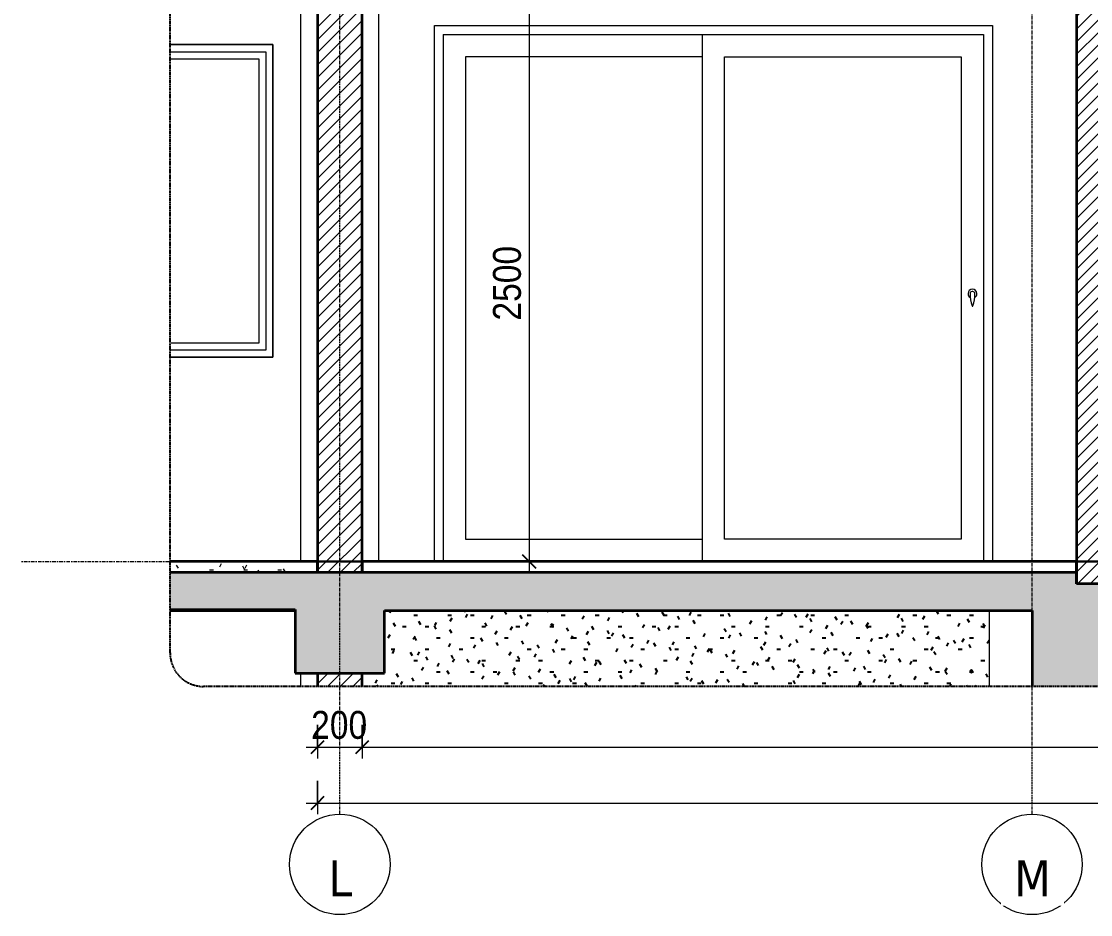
# Model space of a CAD drawing. Header units: millimetres. Extents: x 31499 to 223976, y 3719 to 80291.
# Drawn here: x 84562 to 89350, y 4018 to 8019 of the extents above; entities that cross this region are included whole.
import ezdxf

# ---------------------------------------------------------------- set-up
doc = ezdxf.new("R2010")
doc.units = ezdxf.units.MM
for name, pattern in [('Centre', [31.75, 6.35, -4.7625, 15.875, -4.7625]), ('Grid Line', [22.225, 12.7, -3.175, 3.175, -3.175]), ('Hidden', [7.14375, 4.7625, -2.38125]), ('IMPORT-CENTER _2_', [40.64, 25.4, -5.08, 5.08, -5.08])]:
    doc.linetypes.add(name, pattern=pattern)
for name, color, linetype, lineweight in [('0-5', 170, 'Continuous', 5), ('A-ANNO-DIMS', 211, 'Continuous', 9), ('A-ANNO-DIMS-50', 211, 'Continuous', 9), ('A-CLNG', 13, 'Continuous', 18), ('A-CLNG-1', 250, 'Continuous', 35), ('A-CLNG-2', 7, 'Continuous', 18), ('A-CLNG-PATT-2', 31, 'Continuous', 25), ('A-DETL-GENF', 92, 'Continuous', 18), ('A-DETL-GENF-4', 92, 'Hidden', 25), ('A-DETL-GENF-5', 9, 'Continuous', 18), ('A-DETL-MEDM', 33, 'Continuous', 35), ('A-DOOR', 31, 'Continuous', 18), ('A-DOOR-FRAM-1', 31, 'Continuous', 18), ('A-DOOR-GLAZ-1', 31, 'Continuous', 18), ('A-FLOR-FNSH-1', 250, 'Continuous', 35), ('A-FLOR-LEVL-2', 51, 'Centre', 9), ('A-FLOR-PATT-1', 253, 'Continuous', 18), ('A-FLOR-PATT-4', 67, 'Continuous', 18), ('A-GLAZ', 151, 'Continuous', 18), ('A-GLAZ-4', 7, 'Continuous', 18), ('A-WALL', 113, 'Continuous', 18), ('A-WALL-5', 250, 'Continuous', 35), ('A-WALL-6', 7, 'Continuous', 18), ('A-WALL-PATT-1', 9, 'Continuous', 18), ('A-WALL-PATT-2', 111, 'Continuous', 18), ('G-IMPT', 8, 'Continuous', 18), ('G-IMPT-3', 8, 'IMPORT-CENTER _2_', 18), ('M-EQPM', 50, 'Continuous', 18), ('M-EQPM-1', 50, 'Continuous', 25), ('S-COLS-10', 7, 'Continuous', 18), ('S-GRID-1', 1, 'Grid Line', 9), ('S-GRID-IDEN', 1, 'Continuous', 9)]:
    doc.layers.add(name, color=color, linetype=linetype, lineweight=lineweight)
doc.styles.add('Tahoma_B', font='tahomabd.ttf', dxfattribs={"height": 162.5})
doc.styles.add('UTM Avo', font='', dxfattribs={"width": 0.9, "height": 125})
doc.styles.get('UTM Avo').set_extended_font_data('UTM Avo')
doc.dimstyles.new('1_Dim_chi_tiet_2_5', dxfattribs={"dimscale": 304.8, "dimtxt": 124.912619, "dimasz": 0.19685, "dimexe": 0.164042, "dimexo": 0.0625, "dimgap": 0.016404, "dimtad": 1, "dimdec": 0, "dimrnd": 5, "dimzin": 0, "dimdsep": 46, "dimtxsty": 'UTM Avo', "dimblk1": 'OBLIQUE', "dimblk2": 'OBLIQUE', "dimsah": 1, "dimcen": 0.09, "dimdle": 0.164042, "dimazin": 0, "dimtfac": 1, "dimtdec": 4, "dimtix": 1, "dimtmove": 0, "dimatfit": 3, "dimfxl": 0.328084, "dimfxlon": 1, "dimtvp": 1, "dimtolj": 1, "dimtzin": 0, "dimarcsym": 2})
pattern_1 = [(50, (71891.92, 15875), (364.368, -31.878), [38.1, -419.1]), (355, (71891.9, 15875), (-70.486, 382.113), [30.48, -335.28]), (100.451, (71922.28, 15872.34), (293.885, 350.233), [32.38, -356.18]), (46.184, (71891.9, 15976.6), (542.158, -84.086), [57.15, -628.65]), (96.636, (71937.1, 15969.6), (474.805, 494.855), [48.57, -534.27]), (351.184, (71891.9, 15976.6), (474.81, 494.85), [45.72, -502.92]), (21, (71942.72, 15951.2), (303.2285, -204.5305), [38.1, -419.1]), (326, (71942.7, 15951.2), (123.604, 368.376), [30.48, -335.28]), (71.451, (71968, 15934.16), (426.834, 163.843), [32.38, -356.18]), (37.5, (71891.92, 15875), (6.1766, 169.1102), [3.353, -327.863, 3.353, -337.007, -336.55]), (37.5, (71891.92, 15875), (6.1766, 169.1102), [-671.576, 3.353, -333.197]), (7.5, (71891.92, 15875), (133.639, 200.3615), [3.353, -190.703, 3.353, -320.243, -128.27]), (7.5, (71891.92, 15875), (133.639, 200.3615), [-517.652, 3.353, -124.917]), (327.5, (71778.63, 15875), (271.1818, -11.4584), [3.353, -123.647, 3.353, -392.887, -525.78]), (327.5, (71778.63, 15875), (271.1818, -11.4584), [-523.24, 3.353, -522.427]), (317.5, (71727.83, 15875), (296.2585, 50.853), [3.353, -161.747, 3.353, -259.791, -373.38]), (317.5, (71727.83, 15875), (296.2585, 50.853), [-428.244, 3.353, -370.027]), (45, (71891.92, 15875), (-125.7236, 125.7236), []), (45, (71891.92, 16065.5), (-125.7236, 125.7236), [])]
pattern_2 = [(0, (71891.916, 15875), (203.2, 50.8), [16.764, -135.636, 16.764, -135.636, -812.8]), (0, (71891.916, 15875), (203.2, 50.8), [-304.8, 16.764, -288.036, 16.764, -135.636, -355.6]), (0, (71891.916, 15875), (203.2, 50.8), [-762, 16.764, -84.836, 16.764, -237.236]), (120, (71968.116, 15900.4), (-145.5941, 150.57636), [16.764, -135.636, 16.764, -135.636, -812.8]), (120, (71968.116, 15900.4), (-145.5941, 150.57636), [-304.8, 16.764, -288.036, 16.764, -135.636, -355.6]), (120, (71968.116, 15900.4), (-145.5941, 150.57636), [-762, 16.764, -84.836, 16.764, -237.236]), (240, (71993.516, 16002), (-57.6059, -201.37636), [16.764, -135.636, 16.764, -135.636, -812.8]), (240, (71993.516, 16002), (-57.6059, -201.37636), [-304.8, 16.764, -288.036, 16.764, -135.636, -355.6]), (240, (71993.516, 16002), (-57.6059, -201.37636), [-762, 16.764, -84.836, 16.764, -237.236])]
pattern_3 = [(45, (87942.705, 15875), (-28.28427, 28.28427), [])]

# ---------------------------------------------------------------- blocks, each defined once
blk = doc.blocks.new('NCV_TKTC_KET CAU_rvt-5-TKCS_CĂN HỘ LOẠI 2A - MẶT CẮT 4')
at = {"layer": 'A-FLOR-PATT-1'}
h = blk.add_hatch(dxfattribs=at)
h.set_pattern_fill('FP_19', color=256, style=0, pattern_type=2)
h.set_pattern_definition(pattern_1)
h.paths.add_polyline_path([(69736.9, 5380), (69736.9, 5385), (69176.9, 5385), (69176.9, 5380), (69635.8, 5380)])
h.paths.add_polyline_path([(77886.9, 5500), (78236.9, 5500), (78236.9, 5550), (75336.9, 5550), (75336.9, 5500), (77384, 5500)])
h = blk.add_hatch(dxfattribs=at)
h.set_pattern_fill('FP_19', color=256, style=0, pattern_type=2)
h.set_pattern_definition(pattern_1)
h.paths.add_polyline_path([(69736.9, 5380), (69736.9, 5385), (69176.9, 5385), (69176.9, 5380), (69635.8, 5380)])
h.paths.add_polyline_path([(77886.9, 5500), (78236.9, 5500), (78236.9, 5550), (75336.9, 5550), (75336.9, 5500), (77384, 5500)])
at = {"layer": 'A-FLOR-FNSH-1'}
blk.add_line((69176.9, 5380), (69736.9, 5380), dxfattribs=at)
at = {"layer": 'S-COLS-10'}
for p, q in [((69761.9, 5600), (69761.9, 8500)), ((70111.9, 5600), (70111.9, 8100)), ((69761.9, 5040), (69761.9, 5100))]:
    blk.add_line(p, q, dxfattribs=at)
blk = doc.blocks.new('M_Fixed - 900 x 1400-901190-TKCS_CĂN HỘ LOẠI 2A - MẶT CẮT 4')
at = {"layer": 'A-GLAZ-4'}
for p, q in [((69636.9, 7915), (69176.9, 7915)), ((69636.9, 6515), (69636.9, 7915)), ((69176.9, 7883), (69604.9, 7883)), ((69604.9, 7883), (69604.9, 6547)), ((69176.9, 7852), (69573.9, 7852)), ((69573.9, 7852), (69573.9, 6578)), ((69573.9, 6578), (69176.9, 6578)), ((69604.9, 6547), (69176.9, 6547)), ((69176.9, 6515), (69636.9, 6515))]:
    blk.add_line(p, q, dxfattribs=at)
blk = doc.blocks.new('NCV_TKTC_TANG 2_rvt-4-TKCS_CĂN HỘ LOẠI 2A - MẶT CẮT 4')
at = {"layer": 'A-FLOR-PATT-4'}
h = blk.add_hatch(dxfattribs=at)
h.set_pattern_fill('FP_20', color=256, style=0, pattern_type=2)
h.set_pattern_definition(pattern_2)
h.paths.add_polyline_path([(69711.4, 5550), (69836.9, 5550), (69836.9, 5600), (69176.9, 5600), (69176.9, 5550), (69635.8, 5550)])
at = {"layer": 'A-WALL-PATT-1'}
h = blk.add_hatch(dxfattribs=at)
h.set_pattern_fill('FP_18', color=256, style=0, pattern_type=2)
h.set_pattern_definition([(45, (71891.916, 15875), (-28.28427, 28.28427), [])])
h.paths.add_polyline_path([(73336.9, 5500), (73336.9, 8350), (73236.9, 8350), (73236.9, 5500), (73336.9, 5500)])
at = {"layer": 'A-FLOR-FNSH-1'}
for p, q in [((69836.9, 5600), (69176.9, 5600)), ((69836.9, 5550), (69836.9, 5600)), ((73236.9, 5600), (70036.9, 5600)), ((70036.9, 5600), (70036.9, 5550)), ((73236.9, 5550), (73236.9, 5600))]:
    blk.add_line(p, q, dxfattribs=at)
at = {"layer": 'A-WALL-5'}
blk.add_line((73236.9, 8350), (73236.9, 5500), dxfattribs=at)
at = {"layer": 'A-WALL-6'}
for p, q in [((69176.9, 7915), (69636.9, 7915)), ((69636.9, 7915), (69636.9, 6515)), ((69636.9, 6515), (69176.9, 6515))]:
    blk.add_line(p, q, dxfattribs=at)
at = {"layer": 'A-GLAZ'}
blk.add_blockref('M_Fixed - 900 x 1400-901190-TKCS_CĂN HỘ LOẠI 2A - MẶT CẮT 4', (0, 0), dxfattribs=at)
blk = doc.blocks.new('CL_01-VÁCH DỰNG THẠCH CAO CĂN HỘ LOẠI 1-5A5 - CL_01-VÁCH DỰNG THẠCH CAO CĂN HỘ LOẠI 1A-5-874219-TKCS_CĂN HỘ LOẠI 2A - MẶT CẮT 4')
at = {"layer": 'A-CLNG-PATT-2'}
h = blk.add_hatch(dxfattribs=at)
h.set_pattern_fill('FP_20', color=256, style=0, pattern_type=2)
h.set_pattern_definition(pattern_2)
h.paths.add_polyline_path([(72824.1, 5040), (72846.9, 5040), (72846.9, 5380), (70136.9, 5380), (70136.9, 5100), (70036.9, 5100), (70036.9, 5040), (71548.8, 5040)])
at = {"layer": 'A-CLNG-2'}
blk.add_line((72846.9, 5040), (72846.9, 5380), dxfattribs=at)
blk = doc.blocks.new('NCV_TKTC_TANG 1_rvt-4-TKCS_CĂN HỘ LOẠI 2A - MẶT CẮT 4')
at = {"layer": 'A-CLNG-1'}
blk.add_line((69176.9, 5380), (69736.9, 5380), dxfattribs=at)
at = {"layer": 'A-CLNG'}
blk.add_blockref('CL_01-VÁCH DỰNG THẠCH CAO CĂN HỘ LOẠI 1-5A5 - CL_01-VÁCH DỰNG THẠCH CAO CĂN HỘ LOẠI 1A-5-874219-TKCS_CĂN HỘ LOẠI 2A - MẶT CẮT 4', (0, 0), dxfattribs=at)
blk = doc.blocks.new('TKTC_XREF_251221_MB TANG 2-7 - TKTC_XREF_260130_MB TANG 2-5_dwg_$cc-4746808-TKCS_CĂN HỘ LOẠI 2A - MẶT CẮT 4')
at = {"layer": 'G-IMPT-3'}
for p, q in [((70174.6, 5600), (70021.6, 5600)), ((70098.1, 5600), (70098.1, 5600))]:
    blk.add_line(p, q, dxfattribs=at)
at = {"layer": 'M-EQPM'}
for p, q in [((70041.3, 5600), (70041.3, 5600)), ((70098.1, 5600), (70085.6, 5600)), ((70085.6, 5600), (70098.1, 5600)), ((70098.1, 5600), (70152.2, 5600)), ((70152.2, 5600), (70098.1, 5600)), ((70098.1, 5600), (70110.7, 5600)), ((70110.7, 5600), (70098.1, 5600))]:
    blk.add_line(p, q, dxfattribs=at)
blk = doc.blocks.new('TKTC_XREF_251221_MB TANG 2-7 - TKTC_XREF_260130_MB TANG 2-5_dwg_CUM U_DN100-4746796-TKCS_CĂN HỘ LOẠI 2A - MẶT CẮT 4')
at = {"layer": 'G-IMPT'}
for p, q in [((70019.2, 5600), (70020.2, 5600)), ((70020.2, 5600), (70019.2, 5600)), ((70019.2, 5600), (70020.2, 5600)), ((70020.2, 5600), (70019.2, 5600)), ((70025.6, 5600), (70020.2, 5600)), ((70020.2, 5600), (70025.6, 5600)), ((70025.6, 5600), (70020.2, 5600)), ((70020.2, 5600), (70025.6, 5600)), ((70026.6, 5600), (70026.6, 5600)), ((70026.6, 5600), (70026.6, 5600)), ((70026.6, 5600), (70031.4, 5600)), ((70031.4, 5600), (70026.6, 5600)), ((70031.4, 5600), (70026.6, 5600)), ((70031.4, 5600), (70026.6, 5600)), ((70026.6, 5600), (70031.4, 5600)), ((70031.4, 5600), (70026.6, 5600)), ((70031.4, 5600), (70026.6, 5600)), ((70031.4, 5600), (70026.6, 5600)), ((70031.4, 5600), (70033.3, 5600)), ((70033.3, 5600), (70031.4, 5600)), ((70031.4, 5600), (70033.3, 5600)), ((70033.3, 5600), (70031.4, 5600)), ((70033.3, 5600), (70098.1, 5600)), ((70033.3, 5600), (70098.1, 5600)), ((70033.3, 5600), (70098.1, 5600)), ((70033.3, 5600), (70098.1, 5600)), ((70098.1, 5600), (70157.4, 5600)), ((70157.4, 5600), (70098.1, 5600)), ((70098.1, 5600), (70098.1, 5600)), ((70098.1, 5600), (70165.2, 5600)), ((70165.2, 5600), (70098.1, 5600))]:
    blk.add_line(p, q, dxfattribs=at)
blk = doc.blocks.new('TKTC_XREF_251221_MB TANG 2-7 - TKTC_XREF_260130_MB TANG 2-5_dwg_THU NUOC - THU NUOC-444531-TKCS_MB TẦNG 1-4746810-TKCS_CĂN HỘ LOẠI 2A - MẶT CẮT 4')
at = {"layer": 'G-IMPT'}
for p, q in [((77782.9, 5600), (77932.9, 5600)), ((77932.9, 5600), (77782.9, 5600)), ((77807.9, 5600), (77907.9, 5600)), ((77907.9, 5600), (77807.9, 5600)), ((77823.9, 5600), (77817.9, 5600)), ((77817.9, 5600), (77823.9, 5600)), ((77830.3, 5600), (77836.3, 5600)), ((77836.3, 5600), (77830.3, 5600)), ((77842.7, 5600), (77848.7, 5600)), ((77848.7, 5600), (77842.7, 5600)), ((77861.2, 5600), (77855.2, 5600)), ((77855.2, 5600), (77861.2, 5600)), ((77861.2, 5600), (77855.2, 5600)), ((77855.2, 5600), (77861.2, 5600)), ((77857.9, 5600), (77857.9, 5600)), ((77857.9, 5600), (77857.9, 5600)), ((77857.9, 5600), (77857.9, 5600)), ((77857.9, 5600), (77857.9, 5600)), ((77873.2, 5600), (77867.2, 5600)), ((77867.2, 5600), (77873.2, 5600)), ((77885.6, 5600), (77879.6, 5600)), ((77879.6, 5600), (77885.6, 5600)), ((77892, 5600), (77898, 5600)), ((77898, 5600), (77892, 5600))]:
    blk.add_line(p, q, dxfattribs=at)
blk = doc.blocks.new('TKTC_XREF_251221_MB TANG 2-7 - TKTC_XREF_260130_MB TANG 2-5_dwg_$cc-V78-TKCS_CĂN HỘ LOẠI 2A - MẶT CẮT 4')
at = {"layer": 'G-IMPT-3'}
for p, q in [((69683.5, 5600), (69804.6, 5600)), ((69744.5, 5600), (69743.7, 5600))]:
    blk.add_line(p, q, dxfattribs=at)
at = {"layer": 'M-EQPM'}
for p, q in [((69744.4, 5600), (69743.8, 5600)), ((69743.8, 5600), (69744.1, 5600)), ((69744.1, 5600), (69744.4, 5600)), ((69789.1, 5600), (69789.1, 5600))]:
    blk.add_line(p, q, dxfattribs=at)
blk = doc.blocks.new('TKTC_XREF_251221_MB TANG 2-7 - TKTC_XREF_260130_MB TANG 2-5_dwg_CUM U_DN100-V79-TKCS_CĂN HỘ LOẠI 2A - MẶT CẮT 4')
at = {"layer": 'G-IMPT'}
for p, q in [((69745.6, 5600), (69692.5, 5600)), ((69692.5, 5600), (69745.6, 5600)), ((69745.6, 5600), (69698.7, 5600)), ((69698.7, 5600), (69745.6, 5600)), ((69745.6, 5600), (69745.6, 5600)), ((69796.9, 5600), (69745.6, 5600)), ((69796.9, 5600), (69745.6, 5600)), ((69796.9, 5600), (69745.6, 5600)), ((69796.9, 5600), (69745.6, 5600)), ((69798.5, 5600), (69796.9, 5600)), ((69796.9, 5600), (69798.5, 5600)), ((69798.5, 5600), (69796.9, 5600)), ((69796.9, 5600), (69798.5, 5600)), ((69802.2, 5600), (69798.5, 5600)), ((69798.5, 5600), (69802.2, 5600)), ((69798.5, 5600), (69802.2, 5600)), ((69798.5, 5600), (69802.2, 5600)), ((69802.2, 5600), (69798.5, 5600)), ((69798.5, 5600), (69802.2, 5600)), ((69798.5, 5600), (69802.2, 5600)), ((69798.5, 5600), (69802.2, 5600)), ((69802.2, 5600), (69802.2, 5600)), ((69802.2, 5600), (69802.2, 5600)), ((69803, 5600), (69807.3, 5600)), ((69807.3, 5600), (69803, 5600)), ((69803, 5600), (69807.3, 5600)), ((69807.3, 5600), (69803, 5600)), ((69808.1, 5600), (69807.3, 5600)), ((69807.3, 5600), (69808.1, 5600)), ((69808.1, 5600), (69807.3, 5600)), ((69807.3, 5600), (69808.1, 5600))]:
    blk.add_line(p, q, dxfattribs=at)
blk = doc.blocks.new('TKTC_XREF_251221_MB TANG 2-7 - TKTC_XREF_260130_MB TANG 2-5_dwg_$cc-4746805-TKCS_CĂN HỘ LOẠI 2A - MẶT CẮT 4')
at = {"layer": 'G-IMPT-3'}
for p, q in [((70153.5, 5600), (70000.5, 5600)), ((70077, 5600), (70077, 5600))]:
    blk.add_line(p, q, dxfattribs=at)
at = {"layer": 'M-EQPM'}
for p, q in [((70020.1, 5600), (70020.1, 5600)), ((70077, 5600), (70064.4, 5600)), ((70064.4, 5600), (70077, 5600)), ((70077, 5600), (70131, 5600)), ((70131, 5600), (70077, 5600)), ((70077, 5600), (70089.5, 5600)), ((70089.5, 5600), (70077, 5600))]:
    blk.add_line(p, q, dxfattribs=at)
blk = doc.blocks.new('TKTC_XREF_251221_MB TANG 2-7 - TKTC_XREF_260130_MB TANG 2-5_dwg_CUM U_DN100-V80-TKCS_CĂN HỘ LOẠI 2A - MẶT CẮT 4')
at = {"layer": 'G-IMPT'}
for p, q in [((69998.1, 5600), (69999, 5600)), ((69999, 5600), (69998.1, 5600)), ((69998.1, 5600), (69999, 5600)), ((69999, 5600), (69998.1, 5600)), ((70004.5, 5600), (69999, 5600)), ((69999, 5600), (70004.5, 5600)), ((70004.5, 5600), (69999, 5600)), ((69999, 5600), (70004.5, 5600)), ((70005.4, 5600), (70005.4, 5600)), ((70005.4, 5600), (70005.4, 5600)), ((70005.4, 5600), (70010.2, 5600)), ((70010.2, 5600), (70005.4, 5600)), ((70010.2, 5600), (70005.4, 5600)), ((70010.2, 5600), (70005.4, 5600)), ((70005.4, 5600), (70010.2, 5600)), ((70010.2, 5600), (70005.4, 5600)), ((70010.2, 5600), (70005.4, 5600)), ((70010.2, 5600), (70005.4, 5600)), ((70010.2, 5600), (70012.1, 5600)), ((70012.1, 5600), (70010.2, 5600)), ((70010.2, 5600), (70012.1, 5600)), ((70012.1, 5600), (70010.2, 5600)), ((70012.1, 5600), (70077, 5600)), ((70012.1, 5600), (70077, 5600)), ((70012.1, 5600), (70077, 5600)), ((70012.1, 5600), (70077, 5600)), ((70077, 5600), (70136.3, 5600)), ((70136.3, 5600), (70077, 5600)), ((70077, 5600), (70077, 5600)), ((70077, 5600), (70144.1, 5600)), ((70144.1, 5600), (70077, 5600))]:
    blk.add_line(p, q, dxfattribs=at)
blk = doc.blocks.new('TKTC_XREF_251221_MB TANG 2-7 - TKTC_XREF_260130_MB TANG 2-5_dwg_$cc-V81-TKCS_CĂN HỘ LOẠI 2A - MẶT CẮT 4')
at = {"layer": 'G-IMPT-3'}
for p, q in [((70040.2, 5600), (70193.3, 5600)), ((70116.8, 5600), (70116.8, 5600))]:
    blk.add_line(p, q, dxfattribs=at)
at = {"layer": 'M-EQPM'}
for p, q in [((70116.8, 5600), (70059.9, 5600)), ((70059.9, 5600), (70173.6, 5600)), ((70170.8, 5600), (70062.7, 5600)), ((70062.7, 5600), (70116.8, 5600)), ((70116.8, 5600), (70170.8, 5600)), ((70173.6, 5600), (70116.8, 5600))]:
    blk.add_line(p, q, dxfattribs=at)
blk = doc.blocks.new('TKTC_XREF_251221_MB TANG 2-7 - TKTC_XREF_260130_MB TANG 2-5_dwg_CUM U_DN100-V76-TKCS_CĂN HỘ LOẠI 2A - MẶT CẮT 4')
at = {"layer": 'G-IMPT'}
for p, q in [((75092.7, 5600), (75090.8, 5600)), ((75090.8, 5600), (75106.1, 5600)), ((75092.7, 5600), (75095.5, 5600)), ((75104.2, 5600), (75092.7, 5600)), ((75094.1, 5600), (75102.7, 5600)), ((75232.1, 5600), (75094.4, 5600)), ((75095.5, 5600), (75101.3, 5600)), ((75095.9, 5600), (75096.8, 5600)), ((75095.9, 5600), (75101, 5600)), ((75096.8, 5600), (75100, 5600)), ((75096.8, 5600), (75100, 5600)), ((75096.8, 5600), (75100, 5600)), ((75100, 5600), (75101, 5600)), ((75101.3, 5600), (75104.2, 5600)), ((75224.1, 5600), (75102.4, 5600)), ((75102.4, 5600), (75106.4, 5600)), ((75106.1, 5600), (75104.2, 5600)), ((75220.1, 5600), (75106.4, 5600)), ((75224.1, 5600), (75220.1, 5600)), ((75222.3, 5600), (75220.4, 5600)), ((75220.4, 5600), (75235.7, 5600)), ((75222.3, 5600), (75225.2, 5600)), ((75233.8, 5600), (75222.3, 5600)), ((75223.8, 5600), (75232.4, 5600)), ((75225.2, 5600), (75231, 5600)), ((75225.5, 5600), (75226.5, 5600)), ((75225.5, 5600), (75230.6, 5600)), ((75226.5, 5600), (75229.7, 5600)), ((75226.5, 5600), (75229.7, 5600)), ((75226.5, 5600), (75229.7, 5600)), ((75229.7, 5600), (75230.6, 5600)), ((75231, 5600), (75233.8, 5600)), ((75235.7, 5600), (75233.8, 5600))]:
    blk.add_line(p, q, dxfattribs=at)
blk = doc.blocks.new('TKTC_XREF_251221_MB TANG 2-7 - TKTC_XREF_260130_MB TANG 2-5_dwg_THU NUOC - THU NUOC-444531-TKCS_MB TẦNG 1-4746804-TKCS_CĂN HỘ LOẠI 2A - MẶT CẮT 4')
at = {"layer": 'G-IMPT'}
for p, q in [((70188, 5600), (70338, 5600)), ((70338, 5600), (70188, 5600)), ((70213, 5600), (70313, 5600)), ((70313, 5600), (70213, 5600)), ((70228.9, 5600), (70222.9, 5600)), ((70222.9, 5600), (70228.9, 5600)), ((70235.3, 5600), (70241.3, 5600)), ((70241.3, 5600), (70235.3, 5600)), ((70247.7, 5600), (70253.7, 5600)), ((70253.7, 5600), (70247.7, 5600)), ((70266.2, 5600), (70260.2, 5600)), ((70260.2, 5600), (70266.2, 5600)), ((70266.2, 5600), (70260.2, 5600)), ((70260.2, 5600), (70266.2, 5600)), ((70263, 5600), (70263, 5600)), ((70263, 5600), (70263, 5600)), ((70263, 5600), (70263, 5600)), ((70263, 5600), (70263, 5600)), ((70278.2, 5600), (70272.2, 5600)), ((70272.2, 5600), (70278.2, 5600)), ((70290.6, 5600), (70284.6, 5600)), ((70284.6, 5600), (70290.6, 5600)), ((70297, 5600), (70303, 5600)), ((70303, 5600), (70297, 5600))]:
    blk.add_line(p, q, dxfattribs=at)
blk = doc.blocks.new('TKTC_XREF_251221_MB TANG 2-7 - TKTC_XREF_251221_MB TANG 2-7-2039446-TKCS_CĂN HỘ LOẠI 2A - MẶT CẮT 4')
at = {"layer": 'M-EQPM'}
for p, q in [((69795.3, 5600), (69675.3, 5600)), ((69675.3, 5600), (69795.3, 5600)), ((69796.9, 5600), (69676.9, 5600)), ((69676.9, 5600), (69796.9, 5600)), ((69796.9, 5600), (69687, 5600)), ((69687, 5600), (69796.9, 5600)), ((69835.3, 5600), (69795.3, 5600)), ((69795.3, 5600), (69835.3, 5600)), ((69836.9, 5600), (69796.9, 5600)), ((69796.9, 5600), (69836.9, 5600)), ((69836.9, 5600), (69796.9, 5600)), ((69796.9, 5600), (69836.9, 5600)), ((70011.9, 5600), (69962.2, 5600)), ((69962.2, 5600), (70011.9, 5600)), ((70033.1, 5600), (69983.3, 5600)), ((69983.3, 5600), (70033.1, 5600)), ((70161.7, 5600), (70012.1, 5600)), ((70012.1, 5600), (70161.7, 5600)), ((70182.9, 5600), (70033.2, 5600)), ((70033.2, 5600), (70182.9, 5600)), ((70045, 5600), (70045.3, 5600)), ((70195.4, 5600), (70045, 5600)), ((70195.6, 5600), (70045.2, 5600)), ((70045.2, 5600), (70195.6, 5600)), ((70045.3, 5600), (70195.8, 5600)), ((70195.8, 5600), (70195.4, 5600))]:
    blk.add_line(p, q, dxfattribs=at)
at = {"layer": 'M-EQPM-1'}
for p, q in [((69765.2, 5600), (69176.9, 5600)), ((69176.9, 5600), (78236.9, 5600)), ((69176.9, 5600), (69763.6, 5600)), ((69763.6, 5600), (78238.6, 5600)), ((78236.9, 5600), (69765.2, 5600))]:
    blk.add_line(p, q, dxfattribs=at)
for name, p in [('TKTC_XREF_251221_MB TANG 2-7 - TKTC_XREF_260130_MB TANG 2-5_dwg_THU NUOC - THU NUOC-444531-TKCS_MB TẦNG 1-4746810-TKCS_CĂN HỘ LOẠI 2A - MẶT CẮT 4', (-8324.3, 0)), ('TKTC_XREF_251221_MB TANG 2-7 - TKTC_XREF_260130_MB TANG 2-5_dwg_$cc-V78-TKCS_CĂN HỘ LOẠI 2A - MẶT CẮT 4', (-1.6, 0)), ('TKTC_XREF_251221_MB TANG 2-7 - TKTC_XREF_260130_MB TANG 2-5_dwg_$cc-V78-TKCS_CĂN HỘ LOẠI 2A - MẶT CẮT 4', (0, 0)), ('TKTC_XREF_251221_MB TANG 2-7 - TKTC_XREF_260130_MB TANG 2-5_dwg_$cc-V78-TKCS_CĂN HỘ LOẠI 2A - MẶT CẮT 4', (0, 0)), ('TKTC_XREF_251221_MB TANG 2-7 - TKTC_XREF_260130_MB TANG 2-5_dwg_CUM U_DN100-V79-TKCS_CĂN HỘ LOẠI 2A - MẶT CẮT 4', (-1.6, 0)), ('TKTC_XREF_251221_MB TANG 2-7 - TKTC_XREF_260130_MB TANG 2-5_dwg_CUM U_DN100-V79-TKCS_CĂN HỘ LOẠI 2A - MẶT CẮT 4', (0, 0)), ('TKTC_XREF_251221_MB TANG 2-7 - TKTC_XREF_260130_MB TANG 2-5_dwg_CUM U_DN100-V79-TKCS_CĂN HỘ LOẠI 2A - MẶT CẮT 4', (0, 0)), ('TKTC_XREF_251221_MB TANG 2-7 - TKTC_XREF_260130_MB TANG 2-5_dwg_CUM U_DN100-V80-TKCS_CĂN HỘ LOẠI 2A - MẶT CẮT 4', (0, 0)), ('TKTC_XREF_251221_MB TANG 2-7 - TKTC_XREF_260130_MB TANG 2-5_dwg_$cc-4746805-TKCS_CĂN HỘ LOẠI 2A - MẶT CẮT 4', (0, 0)), ('TKTC_XREF_251221_MB TANG 2-7 - TKTC_XREF_260130_MB TANG 2-5_dwg_CUM U_DN100-4746796-TKCS_CĂN HỘ LOẠI 2A - MẶT CẮT 4', (0, 0)), ('TKTC_XREF_251221_MB TANG 2-7 - TKTC_XREF_260130_MB TANG 2-5_dwg_$cc-4746808-TKCS_CĂN HỘ LOẠI 2A - MẶT CẮT 4', (0, 0)), ('TKTC_XREF_251221_MB TANG 2-7 - TKTC_XREF_260130_MB TANG 2-5_dwg_$cc-V81-TKCS_CĂN HỘ LOẠI 2A - MẶT CẮT 4', (0, 0)), ('TKTC_XREF_251221_MB TANG 2-7 - TKTC_XREF_260130_MB TANG 2-5_dwg_CUM U_DN100-V76-TKCS_CĂN HỘ LOẠI 2A - MẶT CẮT 4', (-5045.6, 0)), ('TKTC_XREF_251221_MB TANG 2-7 - TKTC_XREF_260130_MB TANG 2-5_dwg_THU NUOC - THU NUOC-444531-TKCS_MB TẦNG 1-4746804-TKCS_CĂN HỘ LOẠI 2A - MẶT CẮT 4', (0, 0)), ('TKTC_XREF_251221_MB TANG 2-7 - TKTC_XREF_260130_MB TANG 2-5_dwg_THU NUOC - THU NUOC-444531-TKCS_MB TẦNG 1-4746810-TKCS_CĂN HỘ LOẠI 2A - MẶT CẮT 4', (-7269.3, 0)), ('TKTC_XREF_251221_MB TANG 2-7 - TKTC_XREF_260130_MB TANG 2-5_dwg_THU NUOC - THU NUOC-444531-TKCS_MB TẦNG 1-4746810-TKCS_CĂN HỘ LOẠI 2A - MẶT CẮT 4', (-7269.3, 0))]:
    blk.add_blockref(name, p)
blk = doc.blocks.new('DEG_02-DEG_03 - DEG_02-2500x2400mm-CỬA ĐI 02 CÁNH TRƯỢT-625766-TKCS_CĂN HỘ LOẠI 2A - MẶT CẮT 4')
at = {"layer": 'A-DOOR'}
for p, q in [((71560.3, 7960), (71560.3, 5600)), ((71660.3, 7860), (72720.3, 7860)), ((71660.3, 5700), (71660.3, 7860)), ((72720.3, 7860), (72720.3, 5700)), ((72720.3, 5700), (71660.3, 5700))]:
    blk.add_line(p, q, dxfattribs=at)
at = {"layer": 'A-DOOR', "flags": 128}
blk.add_lwpolyline([(72771.8, 6808.7), (72771.1, 6808.7), (72769.7, 6808.7), (72768.8, 6808.7), (72768.8, 6808.7)], dxfattribs=at)
at = {"layer": 'A-DOOR'}
for centre, radius, start, end in [((72770.3, 6800), 20, 0, 180), ((72770.3, 6800), 20, 180, 240), ((72768.8, 6799.2), 9.45, 90, 180), ((72771.8, 6799.2), 9.45, 0, 90), ((72770.3, 6800), 20, 300, 0), ((72924.1, 6799.2), 164.8, 180, 199.134), ((72616.5, 6799.2), 164.8, 340.866, 0), ((72770.7, 6746), 2.34, 199.134, 261.031), ((72769.9, 6746), 2.34, 278.969, 340.866)]:
    blk.add_arc(centre, radius, start, end, dxfattribs=at)
at = {"layer": 'A-DOOR-FRAM-1'}
for p, q in [((70400.3, 7960), (70400.3, 5600)), ((70400.3, 7960), (72820.3, 7960)), ((72820.3, 7960), (72820.3, 5600))]:
    blk.add_line(p, q, dxfattribs=at)
at = {"layer": 'A-DOOR-GLAZ-1'}
for p, q in [((70500.3, 7860), (70500.3, 5700)), ((71560.3, 7860), (70500.3, 7860)), ((70500.3, 5700), (71560.3, 5700))]:
    blk.add_line(p, q, dxfattribs=at)
blk = doc.blocks.new('BORDER VIEW - BORDER VIEW-3699674-TKCS_CĂN HỘ LOẠI 2A - MẶT CẮT 4')
at = {"layer": 'A-DETL-GENF-4'}
for p, q in [((69176.9, 5190), (69176.9, 9234.3)), ((78372.7, 5040), (69326.9, 5040))]:
    blk.add_line(p, q, dxfattribs=at)
blk.add_arc((69326.9, 5190), 150, 180, 270, dxfattribs=at)
blk = doc.blocks.new('Grid - M_Grid Head - Circle-353313-TKCS_CĂN HỘ LOẠI 2A - MẶT CẮT 4')
at = {"layer": 'S-GRID-IDEN'}
blk.add_circle((69936.9, 4243.1), 225, dxfattribs=at)
blk = doc.blocks.new('DIMBLOCK97-TKCS_CĂN HỘ LOẠI 2A - MẶT CẮT 4')
at = {"layer": 'A-ANNO-DIMS-50'}
for p, q in [((85887.7, 4868), (85887.7, 4718)), ((85887.7, 4768), (85887.7, 4868)), ((86087.7, 4868), (86087.7, 4718)), ((86087.7, 4768), (86087.7, 4868)), ((85837.7, 4768), (86087.7, 4768))]:
    blk.add_line(p, q, dxfattribs=at)
at = {"layer": 'A-ANNO-DIMS-50', "lineweight": 25}
for p, q in [((85887.7, 4768), (85917.7, 4798)), ((86087.7, 4768), (86117.7, 4798)), ((85887.7, 4768), (85857.7, 4738)), ((86087.7, 4768), (86057.7, 4738))]:
    blk.add_line(p, q, dxfattribs=at)
at = {"layer": 'A-ANNO-DIMS-50', "color": 0, "insert": (85859.3, 4930.4), "char_height": 125, "width": 308.118, "attachment_point": 1, "line_spacing_factor": 1.110334, "style": 'UTM Avo'}
blk.add_mtext('200', dxfattribs=at)
blk = doc.blocks.new('_Oblique')
at = {"color": 0, "linetype": 'ByBlock', "lineweight": -2}
blk.add_line((-0.5, -0.5), (0.5, 0.5), dxfattribs=at)
blk = doc.blocks.new('DIMBLOCK98-TKCS_CĂN HỘ LOẠI 2A - MẶT CẮT 4')
at = {"layer": 'A-ANNO-DIMS-50'}
for p, q in [((86087.7, 4868), (86087.7, 4718)), ((86087.7, 4768), (86087.7, 4868)), ((94087.7, 4868), (94087.7, 4718)), ((94087.7, 4768), (94087.7, 4868)), ((86087.7, 4768), (94087.7, 4768))]:
    blk.add_line(p, q, dxfattribs=at)
at = {"layer": 'A-ANNO-DIMS-50', "lineweight": 25}
for p, q in [((86087.7, 4768), (86117.7, 4798)), ((94087.7, 4768), (94117.7, 4798)), ((86087.7, 4768), (86057.7, 4738)), ((94087.7, 4768), (94057.7, 4738))]:
    blk.add_line(p, q, dxfattribs=at)
at = {"layer": 'A-ANNO-DIMS-50', "color": 0, "insert": (89916.5, 4930.4), "char_height": 125, "width": 410.824, "attachment_point": 1, "line_spacing_factor": 1.110334, "style": 'UTM Avo'}
blk.add_mtext('8000', dxfattribs=at)
blk = doc.blocks.new('DIMBLOCK100-TKCS_CĂN HỘ LOẠI 2A - MẶT CẮT 4')
at = {"layer": 'A-ANNO-DIMS-50'}
for p, q in [((85887.7, 4618), (85887.7, 4468)), ((85887.7, 4518), (85887.7, 4618)), ((94287.7, 4618), (94287.7, 4468)), ((94287.7, 4518), (94287.7, 4618)), ((85837.7, 4518), (94337.7, 4518))]:
    blk.add_line(p, q, dxfattribs=at)
at = {"layer": 'A-ANNO-DIMS-50', "lineweight": 25}
for p, q in [((85887.7, 4518), (85857.7, 4488)), ((85887.7, 4518), (85917.7, 4548)), ((94287.7, 4518), (94257.7, 4488)), ((94287.7, 4518), (94317.7, 4548))]:
    blk.add_line(p, q, dxfattribs=at)
at = {"layer": 'A-ANNO-DIMS-50', "color": 0, "insert": (89916.5, 4680.4), "char_height": 125, "width": 410.824, "attachment_point": 1, "line_spacing_factor": 1.110334, "style": 'UTM Avo'}
blk.add_mtext('8400', dxfattribs=at)
blk = doc.blocks.new('DIMBLOCK103-TKCS_CĂN HỘ LOẠI 2A - MẶT CẮT 4')
at = {"layer": 'A-ANNO-DIMS-50'}
for p, q in [((86836.1, 8150), (86836.1, 5550)), ((86936.1, 8100), (86786.1, 8100)), ((86836.1, 8100), (86936.1, 8100)), ((86936.1, 5600), (86786.1, 5600)), ((86836.1, 5600), (86936.1, 5600))]:
    blk.add_line(p, q, dxfattribs=at)
at = {"layer": 'A-ANNO-DIMS-50', "lineweight": 25}
for p, q in [((86836.1, 8100), (86806.1, 8130)), ((86836.1, 8100), (86866.1, 8070)), ((86836.1, 5600), (86806.1, 5630)), ((86836.1, 5600), (86866.1, 5570))]:
    blk.add_line(p, q, dxfattribs=at)
at = {"layer": 'A-ANNO-DIMS-50', "color": 0, "insert": (86673.7, 6678.8), "char_height": 125, "width": 410.824, "attachment_point": 1, "rotation": 90, "line_spacing_factor": 1.110334, "style": 'UTM Avo'}
blk.add_mtext('2500', dxfattribs=at)

msp = doc.modelspace()

# ---------------------------------------------------------------- hatches: boundary and pattern name
at = {"layer": 'A-DETL-GENF-5'}
h = msp.add_hatch(dxfattribs=at)
h.set_pattern_fill('FP_19', color=256, style=0, pattern_type=2)
h.set_pattern_definition([(50, (87942.7, 15875), (364.368, -31.878), [38.1, -419.1]), (355, (87942.7, 15875), (-70.486, 382.113), [30.48, -335.28]), (100.451, (87973.07, 15872.34), (293.885, 350.233), [32.38, -356.18]), (46.184, (87942.7, 15976.6), (542.158, -84.086), [57.15, -628.65]), (96.636, (87987.9, 15969.6), (474.805, 494.855), [48.57, -534.27]), (351.184, (87942.7, 15976.6), (474.81, 494.85), [45.72, -502.92]), (21, (87993.5, 15951.2), (303.2285, -204.5305), [38.1, -419.1]), (326, (87993.5, 15951.2), (123.604, 368.376), [30.48, -335.28]), (71.451, (88018.77, 15934.16), (426.834, 163.843), [32.38, -356.18]), (37.5, (87942.7, 15875), (6.1766, 169.1102), [3.353, -327.863, 3.353, -337.007, -336.55]), (37.5, (87942.7, 15875), (6.1766, 169.1102), [-671.576, 3.353, -333.197]), (7.5, (87942.7, 15875), (133.639, 200.3615), [3.353, -190.703, 3.353, -320.243, -128.27]), (7.5, (87942.7, 15875), (133.639, 200.3615), [-517.652, 3.353, -124.917]), (327.5, (87829.42, 15875), (271.1818, -11.4584), [3.353, -123.647, 3.353, -392.887, -525.78]), (327.5, (87829.42, 15875), (271.1818, -11.4584), [-523.24, 3.353, -522.427]), (317.5, (87778.62, 15875), (296.2585, 50.853), [3.353, -161.747, 3.353, -259.791, -373.38]), (317.5, (87778.62, 15875), (296.2585, 50.853), [-428.244, 3.353, -370.027]), (45, (87942.7, 15875), (-125.7236, 125.7236), []), (45, (87942.7, 16065.5), (-125.7236, 125.7236), [])])
h.paths.add_polyline_path([(94266.4, 5040), (94287.7, 5040), (94287.7, 5500), (89287.7, 5500), (89287.7, 5550), (85227.7, 5550), (85227.7, 5385), (85787.7, 5385), (85787.7, 5100), (86187.7, 5100), (86187.7, 5380), (89087.7, 5380), (89087.7, 5040), (89387.7, 5040), (89387.7, 5330), (91387.7, 5330), (91387.7, 5380), (93987.7, 5380), (93987.7, 5040), (94224.9, 5040)])
h.paths.add_polyline_path([(91297.7, 7810), (91377.7, 7810), (91377.7, 7920), (91297.7, 7920)])
h.paths.add_polyline_path([(94087.7, 8350), (94287.7, 8350), (94287.7, 8900), (89287.7, 8900), (89287.7, 8950), (85227.7, 8950), (85227.7, 8785), (85787.7, 8785), (85787.7, 8500), (86187.7, 8500), (86187.7, 8780), (89087.7, 8780), (89087.7, 8350), (89387.7, 8350), (89387.7, 8730), (91387.7, 8730), (91387.7, 8780), (93987.7, 8780), (93987.7, 8350)])
at = {"layer": 'A-WALL-PATT-2'}
h = msp.add_hatch(dxfattribs=at)
h.set_pattern_fill('FP_18', color=256, style=0, pattern_type=2)
h.set_pattern_definition(pattern_3)
h.paths.add_polyline_path([(86087.7, 5550), (86087.7, 8500), (85887.7, 8500), (85887.7, 5550), (85966, 5550)])
h = msp.add_hatch(dxfattribs=at)
h.set_pattern_fill('FP_18', color=256, style=0, pattern_type=2)
h.set_pattern_definition(pattern_3)
h.paths.add_polyline_path([(85955.8, 5040), (86087.7, 5040), (86087.7, 5100), (85887.7, 5100), (85887.7, 5040)])

# ---------------------------------------------------------------- linework, layer by layer
at = {"layer": 'A-DETL-MEDM'}
for p, q in [((89287.7, 5550), (85227.7, 5550)), ((89287.7, 5500), (89287.7, 5550)), ((94287.7, 5500), (89287.7, 5500)), ((85227.7, 5385), (85787.7, 5385)), ((85787.7, 5385), (85787.7, 5100)), ((86187.7, 5100), (86187.7, 5380)), ((86187.7, 5380), (89087.7, 5380)), ((89087.7, 5380), (89087.7, 5040)), ((85787.7, 5100), (86187.7, 5100))]:
    msp.add_line(p, q, dxfattribs=at)
at = {"layer": 'A-FLOR-LEVL-2'}
msp.add_line((84561.6, 5600), (95452.7, 5600), dxfattribs=at)
at = {"layer": 'A-WALL'}
for p, q in [((86411.1, 5600), (86411.1, 8000)), ((86411.1, 8000), (88911.1, 8000)), ((88911.1, 8000), (88911.1, 5600))]:
    msp.add_line(p, q, dxfattribs=at)
at = {"layer": 'A-WALL-5'}
for p, q in [((85887.7, 8500), (85887.7, 5550)), ((86087.7, 5550), (86087.7, 8500)), ((85887.7, 5100), (85887.7, 5040)), ((86087.7, 5040), (86087.7, 5100))]:
    msp.add_line(p, q, dxfattribs=at)
at = {"layer": 'S-GRID-1'}
for p, q in [((85987.7, 5718.1), (85987.7, 8798.2)), ((89087.7, 5718.1), (89087.7, 8798.2)), ((85987.7, 4468.1), (85987.7, 5718.1)), ((89087.7, 4468.1), (89087.7, 5718.1))]:
    msp.add_line(p, q, dxfattribs=at)

# ---------------------------------------------------------------- block references
at = {"layer": '0-5'}
for name in ['NCV_TKTC_KET CAU_rvt-5-TKCS_CĂN HỘ LOẠI 2A - MẶT CẮT 4', 'NCV_TKTC_TANG 2_rvt-4-TKCS_CĂN HỘ LOẠI 2A - MẶT CẮT 4', 'NCV_TKTC_TANG 1_rvt-4-TKCS_CĂN HỘ LOẠI 2A - MẶT CẮT 4']:
    msp.add_blockref(name, (16050.8, 0), dxfattribs=at)
at = {"layer": 'A-DETL-GENF'}
msp.add_blockref('BORDER VIEW - BORDER VIEW-3699674-TKCS_CĂN HỘ LOẠI 2A - MẶT CẮT 4', (16050.8, 0), dxfattribs=at)
at = {"layer": 'A-DOOR'}
msp.add_blockref('DEG_02-DEG_03 - DEG_02-2500x2400mm-CỬA ĐI 02 CÁNH TRƯỢT-625766-TKCS_CĂN HỘ LOẠI 2A - MẶT CẮT 4', (16050.8, 0), dxfattribs=at)
at = {"layer": 'M-EQPM'}
msp.add_blockref('TKTC_XREF_251221_MB TANG 2-7 - TKTC_XREF_251221_MB TANG 2-7-2039446-TKCS_CĂN HỘ LOẠI 2A - MẶT CẮT 4', (16050.8, 0), dxfattribs=at)
at = {"layer": 'S-GRID-IDEN'}
for p in [(16050.8, 0), (19150.7, 0)]:
    msp.add_blockref('Grid - M_Grid Head - Circle-353313-TKCS_CĂN HỘ LOẠI 2A - MẶT CẮT 4', p, dxfattribs=at)

# ---------------------------------------------------------------- dimensions: what is measured, and where the dimension line sits
at = {"layer": 'A-ANNO-DIMS'}
dim = msp.add_linear_dim(base=(86836.1, 5600), p1=(86936.1, 8100), p2=(86936.1, 5600), angle=90, dimstyle='1_Dim_chi_tiet_2_5', override={"dimpost": '<>', "dimfxl": 2500}, dxfattribs=at)
dim.commit()
dim.dimension.update_dxf_attribs({"geometry": 'DIMBLOCK103-TKCS_CĂN HỘ LOẠI 2A - MẶT CẮT 4', "text_midpoint": (86766.4, 6850)})
for base, p1, p2, override, picture, middle in [((86087.7, 4768), (85887.7, 4868), (86087.7, 4868), {"dimpost": '<>', "dimfxl": 200}, 'DIMBLOCK97-TKCS_CĂN HỘ LOẠI 2A - MẶT CẮT 4', (85987.7, 4837.7)), ((94087.7, 4768), (86087.7, 4868), (94087.7, 4868), {"dimpost": '<>', "dimfxl": 8000}, 'DIMBLOCK98-TKCS_CĂN HỘ LOẠI 2A - MẶT CẮT 4', (90087.7, 4837.7)), ((94287.7, 4518), (85887.7, 4618), (94287.7, 4618), {"dimpost": '<>', "dimfxl": 8400}, 'DIMBLOCK100-TKCS_CĂN HỘ LOẠI 2A - MẶT CẮT 4', (90087.7, 4587.7))]:
    dim = msp.add_linear_dim(base=base, p1=p1, p2=p2, dimstyle='1_Dim_chi_tiet_2_5', override=override, dxfattribs=at)
    dim.commit()
    dim.dimension.update_dxf_attribs({"geometry": picture, "text_midpoint": middle})

# ---------------------------------------------------------------- next in the draw order: texts
at = {"layer": 'S-GRID-IDEN', "char_height": 162.5, "attachment_point": 5, "line_spacing_factor": 0.996129, "style": 'Tahoma_B', "bg_fill": 3, "box_fill_scale": 1.25, "bg_fill_color": 256, "bg_fill_true_color": 13158600, "bg_fill_transparency": 0}
for s, insert, width in [('\\pt634.99962,1269.99925,1905.0005,2540.00013,3174.99975,3809.99937,4445.00062,5080.00025,5714.99987,6349.9995,6985.00075,7620.00037,8255,8889.99962,9524.99925,10160.0005,10795.00013,11429.99975,12064.99938,12700.00063,13335.00025,13969.99988,14604.9995,15240.00075,15875.00038,16510,17144.99963,17779.99925,18415.0005,19050.00013,19684.99975,20319.99938;L', (85989.8, 4180.7), 129), ('\\pt634.99962,1269.99925,1905.0005,2540.00013,3174.99975,3809.99937,4445.00062,5080.00025,5714.99987,6349.9995,6985.00075,7620.00037,8255,8889.99962,9524.99925,10160.0005,10795.00013,11429.99975,12064.99938,12700.00063,13335.00025,13969.99988,14604.9995,15240.00075,15875.00038,16510,17144.99963,17779.99925,18415.0005,19050.00013,19684.99975,20319.99938;M', (89089.8, 4180.7), 202)]:
    msp.add_mtext(s, dxfattribs=dict(at, insert=insert, width=width))

doc.saveas('drawing.dxf')
